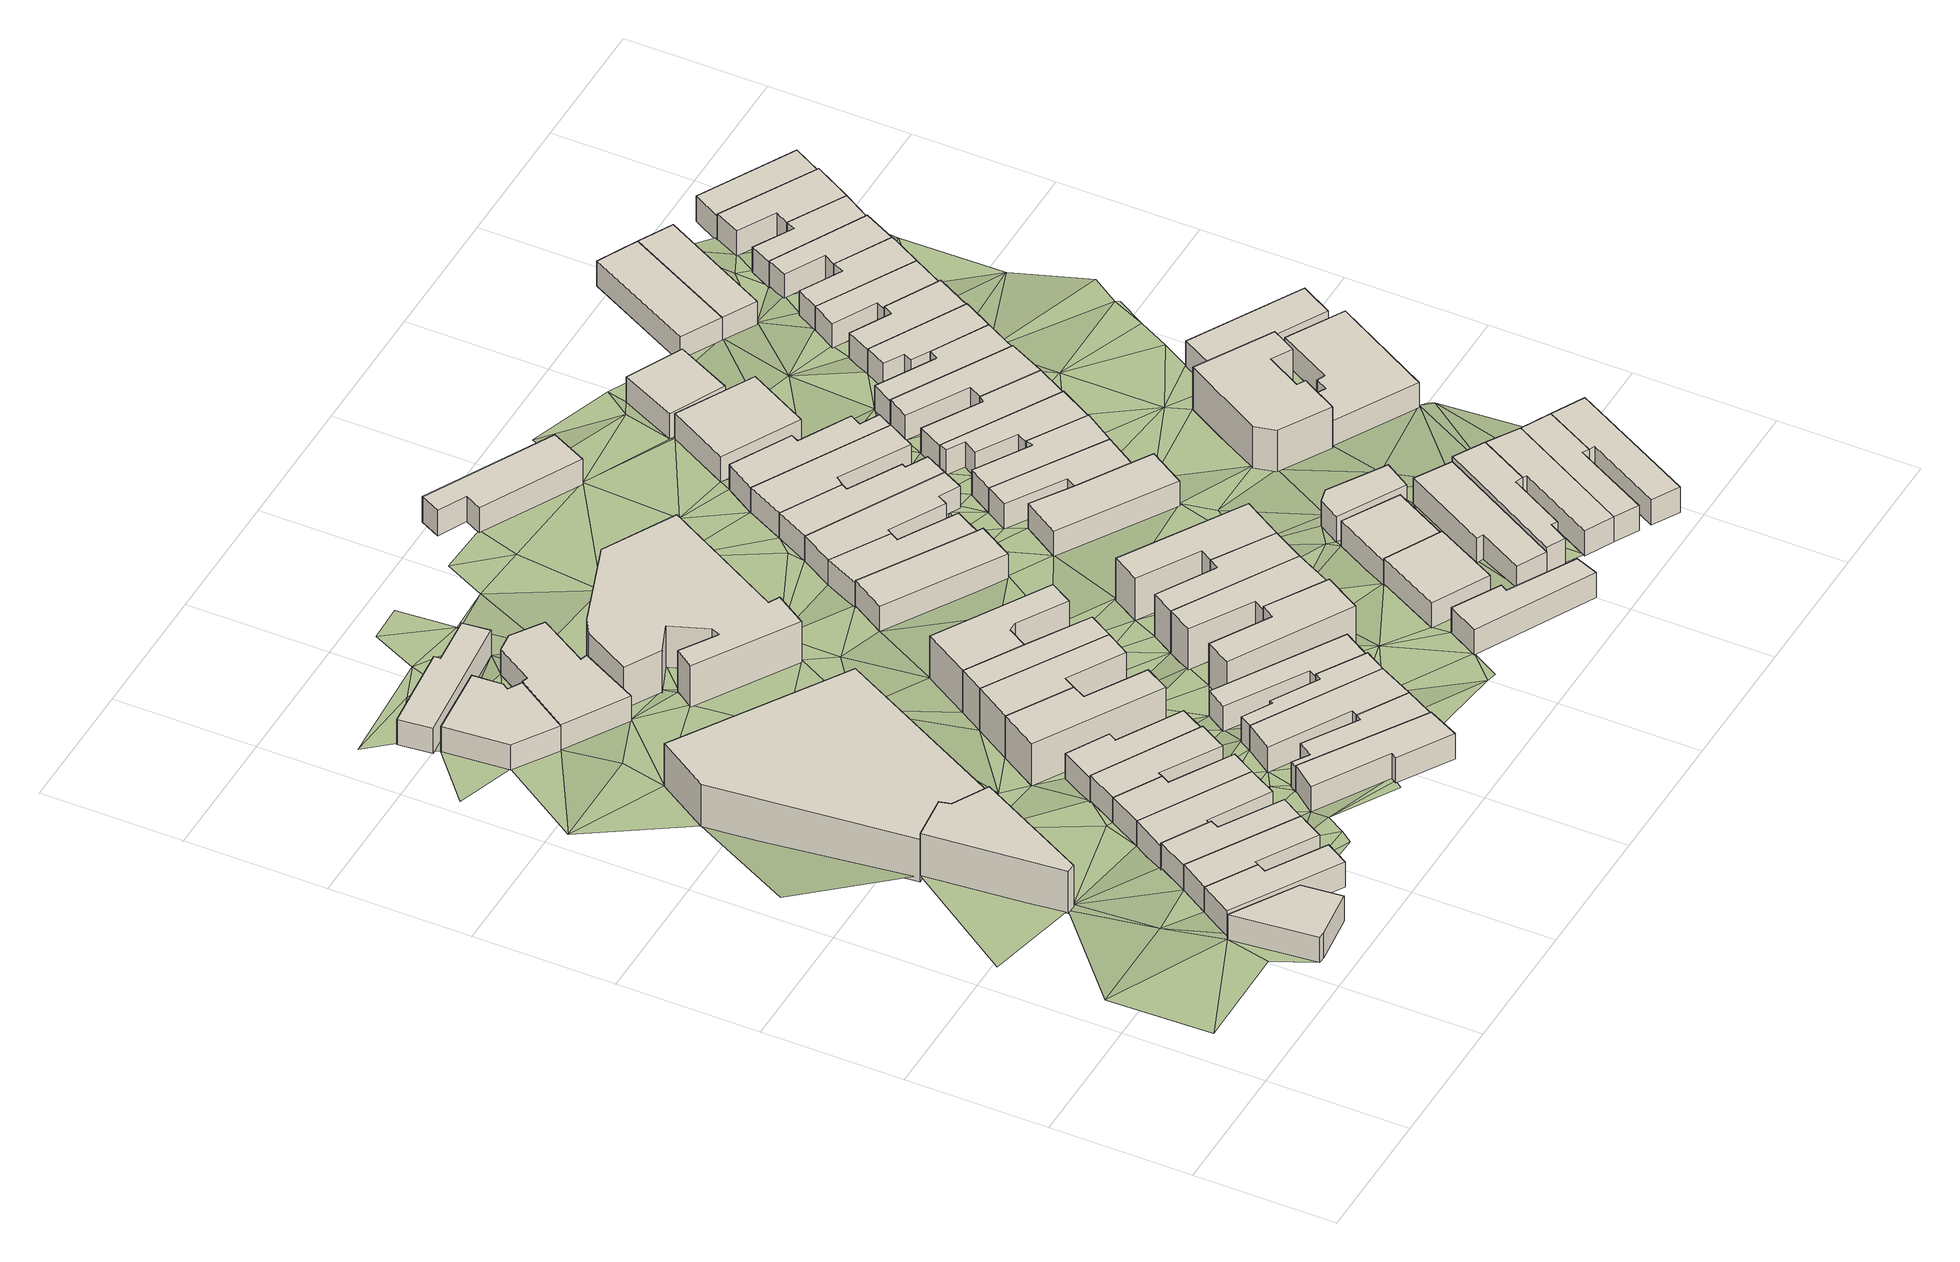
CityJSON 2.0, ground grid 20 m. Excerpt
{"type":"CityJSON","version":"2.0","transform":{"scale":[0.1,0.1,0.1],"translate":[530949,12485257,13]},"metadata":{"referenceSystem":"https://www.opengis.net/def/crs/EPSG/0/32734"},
"CityObjects":{
"building1":{"type":"Building","attributes":{"address":"55 Durham Avenue Salt River Cape Town","building":"house","building:levels":1,"building_height":4.1,"plus_code":"4FRW3F96+83W","ground_height":17.4,"roof_height":21.5},"geometry":[{"type":"Solid","lod":"1","boundaries":[[[[0,1,2,3]],[[1,4,5,2]],[[4,6,7,5]],[[6,8,9,7]],[[8,0,3,9]],[[3,2,5,7,9]],[[8,6,4,1,0]]]]}]},
"building2":{"type":"Building","attributes":{"address":"69 Addison Road Salt River Cape Town","building":"house","building:levels":1,"building_height":4.1,"plus_code":"4FRW3F96+939","ground_height":16.92,"roof_height":21.02},"geometry":[{"type":"Solid","lod":"1","boundaries":[[[[10,11,12,13]],[[11,14,15,12]],[[14,16,17,15]],[[16,18,19,17]],[[18,20,21,19]],[[20,10,13,21]],[[13,12,15,17,19,21]],[[20,18,16,14,11,10]]]]}]},
"building3":{"type":"Building","attributes":{"address":"37 Durham Avenue Salt River 7925 Cape Town","building":"retail","building:levels":2,"building_height":6.9,"plus_code":"4FRW3F96+F3C","ground_height":15.75,"roof_height":22.65},"geometry":[{"type":"Solid","lod":"1","boundaries":[[[[22,23,24,25]],[[23,26,27,24]],[[26,28,29,27]],[[28,30,31,29]],[[30,32,33,31]],[[32,22,25,33]],[[25,24,27,29,31,33]],[[32,30,28,26,23,22]]]]}]},
"building4":{"type":"Building","attributes":{"address":"67 Addison Road Salt River Cape Town","building":"house","building:levels":1,"building_height":4.1,"plus_code":"4FRW3F96+94J","ground_height":16.92,"roof_height":21.02},"geometry":[{"type":"Solid","lod":"1","boundaries":[[[[11,10,13,12]],[[10,34,35,13]],[[34,36,37,35]],[[36,38,39,37]],[[38,40,41,39]],[[40,11,12,41]],[[12,13,35,37,39,41]],[[40,38,36,34,10,11]]]]}]},
"building5":{"type":"Building","attributes":{"address":"65 Addison Road Salt River Cape Town","building":"house","building:levels":1,"building_height":4.1,"plus_code":"4FRW3F96+94V","ground_height":16.92,"roof_height":21.02},"geometry":[{"type":"Solid","lod":"1","boundaries":[[[[40,38,42,43]],[[38,44,45,42]],[[44,46,47,45]],[[46,48,49,47]],[[48,50,51,49]],[[50,40,43,51]],[[43,42,45,47,49,51]],[[50,48,46,44,38,40]]]]}]},
"building6":{"type":"Building","attributes":{"address":"63 Addison Road Salt River Cape Town","building":"house","building:levels":1,"building_height":4.1,"plus_code":"4FRW3F96+C48","ground_height":16.28,"roof_height":20.38},"geometry":[{"type":"Solid","lod":"1","boundaries":[[[[52,53,54,55]],[[53,56,57,54]],[[56,58,59,57]],[[58,60,61,59]],[[60,62,63,61]],[[62,52,55,63]],[[55,54,57,59,61,63]],[[62,60,58,56,53,52]]]]}]},
"building7":{"type":"Building","attributes":{"address":"Salt River Cape Town","building":"retail","building:levels":2,"building_height":6.9,"plus_code":"4FRW3F96+H34","ground_height":14.82,"roof_height":21.72},"geometry":[{"type":"Solid","lod":"1","boundaries":[[[[64,65,66,67]],[[65,68,69,66]],[[68,70,71,69]],[[70,72,73,71]],[[72,74,75,73]],[[74,76,77,75]],[[76,64,67,77]],[[67,66,69,71,73,75,77]],[[76,74,72,70,68,65,64]]]]}]},
"building8":{"type":"Building","attributes":{"address":"61 Addison Road Salt River Cape Town","building":"house","building:levels":1,"building_height":4.1,"plus_code":"4FRW3F96+C4Q","ground_height":16.28,"roof_height":20.38},"geometry":[{"type":"Solid","lod":"1","boundaries":[[[[62,60,61,63]],[[60,78,79,61]],[[78,80,81,79]],[[80,82,83,81]],[[82,84,85,83]],[[84,62,63,85]],[[63,61,79,81,83,85]],[[84,82,80,78,60,62]]]]}]},
"building9":{"type":"Building","attributes":{"address":"33 Durham Avenue Salt River Cape Town","building":"house","building:levels":1,"building_height":4.1,"plus_code":"4FRW3F96+P3C","ground_height":14.32,"roof_height":18.42},"geometry":[{"type":"Solid","lod":"1","boundaries":[[[[86,87,88,89]],[[87,90,91,88]],[[90,92,93,91]],[[92,94,95,93]],[[94,96,97,95]],[[96,98,99,97]],[[98,86,89,99]],[[89,88,91,93,95,97,99]],[[98,96,94,92,90,87,86]]]]}]},
"building10":{"type":"Building","attributes":{"address":"59 Addison Road Salt River Cape Town","building":"house","building:levels":1,"building_height":4.1,"plus_code":"4FRW3F96+F52","ground_height":16.28,"roof_height":20.38},"geometry":[{"type":"Solid","lod":"1","boundaries":[[[[84,82,83,85]],[[82,100,101,83]],[[100,102,103,101]],[[102,104,105,103]],[[104,106,107,105]],[[106,84,85,107]],[[85,83,101,103,105,107]],[[106,104,102,100,82,84]]]]}]},
"building11":{"type":"Building","attributes":{"address":"31 Durham Avenue Salt River Cape Town","building":"house","building:levels":1,"building_height":4.1,"plus_code":"4FRW3F96+Q37","ground_height":13.89,"roof_height":17.99},"geometry":[{"type":"Solid","lod":"1","boundaries":[[[[108,109,110,111]],[[109,112,113,110]],[[112,114,115,113]],[[114,116,117,115]],[[116,118,119,117]],[[118,108,111,119]],[[111,110,113,115,117,119]],[[118,116,114,112,109,108]]]]}]},
"building12":{"type":"Building","attributes":{"address":"57 Addison Road Salt River Cape Town","building":"house","building:levels":1,"building_height":4.1,"plus_code":"4FRW3F96+F57","ground_height":15.75,"roof_height":19.85},"geometry":[{"type":"Solid","lod":"1","boundaries":[[[[120,121,122,123]],[[121,124,125,122]],[[124,126,127,125]],[[126,128,129,127]],[[128,130,131,129]],[[130,120,123,131]],[[123,122,125,127,129,131]],[[130,128,126,124,121,120]]]]}]},
"building13":{"type":"Building","attributes":{"address":"5 Dryden Street Salt River Cape Town","building":"house","building:levels":1,"building_height":4.1,"plus_code":"4FRW3F96+P3H","ground_height":14.46,"roof_height":18.56},"geometry":[{"type":"Solid","lod":"1","boundaries":[[[[132,133,134,135]],[[133,136,137,134]],[[136,138,139,137]],[[138,140,141,139]],[[140,142,143,141]],[[142,144,145,143]],[[144,146,147,145]],[[146,148,149,147]],[[148,132,135,149]],[[135,134,137,139,141,143,145,147,149]],[[148,146,144,142,140,138,136,133,132]]]]}]},
"building14":{"type":"Building","attributes":{"address":"72 Burns Road Salt River Cape Town","building":"house","building:levels":1,"building_height":4.1,"plus_code":"4FRW3F96+966","ground_height":16.95,"roof_height":21.05},"geometry":[{"type":"Solid","lod":"1","boundaries":[[[[150,151,152,153]],[[151,154,155,152]],[[154,156,157,155]],[[156,158,159,157]],[[158,160,161,159]],[[160,150,153,161]],[[153,152,155,157,159,161]],[[160,158,156,154,151,150]]]]}]},
"building15":{"type":"Building","attributes":{"address":"Salt River Cape Town","building":"terraced","building:levels":2,"building:units":"2","building_height":6.9,"plus_code":"4FRW3F96+F5P","ground_height":15.71,"roof_height":22.61},"geometry":[{"type":"Solid","lod":"1","boundaries":[[[[162,163,164,165]],[[163,166,167,164]],[[166,168,169,167]],[[168,170,171,169]],[[170,172,173,171]],[[172,162,165,173]],[[165,164,167,169,171,173]],[[172,170,168,166,163,162]]]]}]},
"building16":{"type":"Building","attributes":{"address":"70 Burns Road Salt River Cape Town","building":"house","building:levels":1,"building_height":4.1,"plus_code":"4FRW3F96+96G","ground_height":16.76,"roof_height":20.86},"geometry":[{"type":"Solid","lod":"1","boundaries":[[[[174,175,176,177]],[[175,178,179,176]],[[178,180,181,179]],[[180,182,183,181]],[[182,184,185,183]],[[184,186,187,185]],[[186,188,189,187]],[[188,174,177,189]],[[177,176,179,181,183,185,187,189]],[[188,186,184,182,180,178,175,174]]]]}]},
"building17":{"type":"Building","attributes":{"address":"Salt River Cape Town","building":"terraced","building:levels":2,"building:units":"2","building_height":6.9,"plus_code":"4FRW3F96+G58","ground_height":15.64,"roof_height":22.54},"geometry":[{"type":"Solid","lod":"1","boundaries":[[[[163,162,165,164]],[[162,190,191,165]],[[190,192,193,191]],[[192,194,195,193]],[[194,196,197,195]],[[196,163,164,197]],[[164,165,191,193,195,197]],[[196,194,192,190,162,163]]]]}]},
"building18":{"type":"Building","attributes":{"address":"68 Burns Road Salt River Cape Town","building":"house","building:levels":1,"building_height":4.1,"plus_code":"4FRW3F96+96W","ground_height":16.76,"roof_height":20.86},"geometry":[{"type":"Solid","lod":"1","boundaries":[[[[175,198,199,176]],[[198,200,201,199]],[[200,202,203,201]],[[202,204,205,203]],[[204,178,179,205]],[[178,175,176,179]],[[176,199,201,203,205,179]],[[178,204,202,200,198,175]]]]}]},
"building19":{"type":"Building","attributes":{"address":"Salt River Cape Town","building":"terraced","building:levels":2,"building:units":"2","building_height":6.9,"plus_code":"4FRW3F96+G6C","ground_height":15.64,"roof_height":22.54},"geometry":[{"type":"Solid","lod":"1","boundaries":[[[[194,206,207,195]],[[206,208,209,207]],[[208,210,211,209]],[[210,196,197,211]],[[196,194,195,197]],[[195,207,209,211,197]],[[196,210,208,206,194]]]]}]},
"building20":{"type":"Building","attributes":{"address":"66 Burns Road Salt River Cape Town","building":"house","building:levels":1,"building_height":4.1,"plus_code":"4FRW3F96+C72","ground_height":16.74,"roof_height":20.84},"geometry":[{"type":"Solid","lod":"1","boundaries":[[[[212,213,214,215]],[[213,216,217,214]],[[216,218,219,217]],[[218,220,221,219]],[[220,222,223,221]],[[222,200,201,223]],[[200,198,199,201]],[[198,212,215,199]],[[215,214,217,219,221,223,201,199]],[[198,200,222,220,218,216,213,212]]]]}]},
"building21":{"type":"Building","attributes":{"address":"Nurul Islam Mosque 54 Addison Road Salt River Cape Town","building":"mosque","building:levels":2,"amenity":"place_of_worship","building_height":6.9,"plus_code":"4FRW3F96+M5M","ground_height":14.27,"roof_height":21.17},"geometry":[{"type":"Solid","lod":"1","boundaries":[[[[224,225,226,227]],[[225,228,229,226]],[[228,230,231,229]],[[230,232,233,231]],[[232,234,235,233]],[[234,236,237,235]],[[236,238,239,237]],[[238,240,241,239]],[[240,242,243,241]],[[242,244,245,243]],[[244,246,247,245]],[[246,248,249,247]],[[248,250,251,249]],[[250,224,227,251]],[[227,226,229,231,233,235,237,239,241,243,245,247,249,251]],[[250,248,246,244,242,240,238,236,234,232,230,228,225,224]]]]}]},
"building22":{"type":"Building","attributes":{"address":"64 Burns Road Salt River Cape Town","building":"house","building:levels":1,"building_height":4.1,"plus_code":"4FRW3F96+C7C","ground_height":16.26,"roof_height":20.36},"geometry":[{"type":"Solid","lod":"1","boundaries":[[[[252,253,254,255]],[[253,256,257,254]],[[256,258,259,257]],[[258,260,261,259]],[[260,262,263,261]],[[262,252,255,263]],[[255,254,257,259,261,263]],[[262,260,258,256,253,252]]]]}]},
"building23":{"type":"Building","attributes":{"address":"Salt River Cape Town","building":"terraced","building:levels":2,"building:units":"2","building_height":6.9,"plus_code":"4FRW3F96+H59","ground_height":15.64,"roof_height":22.54},"geometry":[{"type":"Solid","lod":"1","boundaries":[[[[210,208,209,211]],[[208,264,265,209]],[[264,266,267,265]],[[266,268,269,267]],[[268,270,271,269]],[[270,272,273,271]],[[272,210,211,273]],[[211,209,265,267,269,271,273]],[[272,270,268,266,264,208,210]]]]}]},
"building24":{"type":"Building","attributes":{"address":"Salt River Cape Town","building":"house","building:levels":2,"building_height":6.9,"plus_code":"4FRW3F96+C7P","ground_height":16.26,"roof_height":23.16},"geometry":[{"type":"Solid","lod":"1","boundaries":[[[[274,275,276,277]],[[275,278,279,276]],[[278,280,281,279]],[[280,282,283,281]],[[282,284,285,283]],[[284,274,277,285]],[[277,276,279,281,283,285]],[[284,282,280,278,275,274]]]]}]},
"building25":{"type":"Building","attributes":{"address":"Salt River Cape Town","building":"house","building:levels":2,"building_height":6.9,"plus_code":"4FRW3F96+F79","ground_height":15.64,"roof_height":22.54},"geometry":[{"type":"Solid","lod":"1","boundaries":[[[[286,287,288,289]],[[287,290,291,288]],[[290,292,293,291]],[[292,294,295,293]],[[294,296,297,295]],[[296,286,289,297]],[[289,288,291,293,295,297]],[[296,294,292,290,287,286]]]]}]},
"building26":{"type":"Building","attributes":{"address":"7 Dryden Street Salt River Cape Town","building":"house","building:levels":1,"building_height":4.1,"plus_code":"4FRW3F96+J72","ground_height":14.89,"roof_height":18.99},"geometry":[{"type":"Solid","lod":"1","boundaries":[[[[298,299,300,301]],[[299,302,303,300]],[[302,304,305,303]],[[304,306,307,305]],[[306,298,301,307]],[[301,300,303,305,307]],[[306,304,302,299,298]]]]}]},
"building27":{"type":"Building","attributes":{"address":"Salt River Cape Town","building":"house","building:levels":2,"building_height":6.9,"plus_code":"4FRW3F96+F8C","ground_height":15.64,"roof_height":22.54},"geometry":[{"type":"Solid","lod":"1","boundaries":[[[[287,308,309,288]],[[308,310,311,309]],[[310,312,313,311]],[[312,314,315,313]],[[314,290,291,315]],[[290,287,288,291]],[[288,309,311,313,315,291]],[[290,314,312,310,308,287]]]]}]},
"building28":{"type":"Building","attributes":{"address":"41 Addison Road Salt River Cape Town","building":"house","building:levels":1,"building_height":4.1,"plus_code":"4FRW3F96+J77","ground_height":14.44,"roof_height":18.54},"geometry":[{"type":"Solid","lod":"1","boundaries":[[[[316,317,318,319]],[[317,320,321,318]],[[320,322,323,321]],[[322,324,325,323]],[[324,326,327,325]],[[326,316,319,327]],[[319,318,321,323,325,327]],[[326,324,322,320,317,316]]]]}]},
"building29":{"type":"Building","attributes":{"address":"65 Burns Road Salt River Cape Town","building":"house","building:levels":1,"building_height":4.1,"plus_code":"4FRW3F96+89V","ground_height":16.74,"roof_height":20.84},"geometry":[{"type":"Solid","lod":"1","boundaries":[[[[328,329,330,331]],[[329,332,333,330]],[[332,334,335,333]],[[334,336,337,335]],[[336,338,339,337]],[[338,328,331,339]],[[331,330,333,335,337,339]],[[338,336,334,332,329,328]]]]}]},
"building30":{"type":"Building","attributes":{"address":"Salt River Cape Town","building":"house","building:levels":2,"building_height":6.9,"plus_code":"4FRW3F96+F8V","ground_height":15.64,"roof_height":22.54},"geometry":[{"type":"Solid","lod":"1","boundaries":[[[[308,340,341,309]],[[340,342,343,341]],[[342,344,345,343]],[[344,346,347,345]],[[346,310,311,347]],[[310,308,309,311]],[[309,341,343,345,347,311]],[[310,346,344,342,340,308]]]]}]},
"building31":{"type":"Building","attributes":{"address":"63 Burns Road Salt River Cape Town","building":"house","building:levels":1,"building_height":4.1,"plus_code":"4FRW3F96+99V","ground_height":16.69,"roof_height":20.79},"geometry":[{"type":"Solid","lod":"1","boundaries":[[[[348,349,350,351]],[[349,352,353,350]],[[352,354,355,353]],[[354,348,351,355]],[[351,350,353,355]],[[354,352,349,348]]]]}]},
"building32":{"type":"Building","attributes":{"address":"Addison Road Salt River Cape Town","building":"house","building:levels":1,"building_height":4.1,"plus_code":"4FRW3F96+Q6W","ground_height":13.69,"roof_height":17.79},"geometry":[{"type":"Solid","lod":"1","boundaries":[[[[356,357,358,359]],[[357,360,361,358]],[[360,362,363,361]],[[362,364,365,363]],[[364,366,367,365]],[[366,356,359,367]],[[359,358,361,363,365,367]],[[366,364,362,360,357,356]]]]}]},
"building33":{"type":"Building","attributes":{"address":"39 Addison Road Salt River Cape Town","building":"house","building:levels":1,"building_height":4.1,"plus_code":"4FRW3F96+J7P","ground_height":14.44,"roof_height":18.54},"geometry":[{"type":"Solid","lod":"1","boundaries":[[[[368,316,319,369]],[[316,326,327,319]],[[326,370,371,327]],[[370,372,373,371]],[[372,374,375,373]],[[374,376,377,375]],[[376,378,379,377]],[[378,368,369,379]],[[369,319,327,371,373,375,377,379]],[[378,376,374,372,370,326,316,368]]]]}]},
"building34":{"type":"Building","attributes":{"address":"37 Addison Road Salt River Cape Town","building":"house","building:levels":1,"building_height":4.1,"plus_code":"4FRW3F96+M75","ground_height":14.44,"roof_height":18.54},"geometry":[{"type":"Solid","lod":"1","boundaries":[[[[380,368,369,381]],[[368,378,379,369]],[[378,382,383,379]],[[382,384,385,383]],[[384,386,387,385]],[[386,388,389,387]],[[388,390,391,389]],[[390,380,381,391]],[[381,369,379,383,385,387,389,391]],[[390,388,386,384,382,378,368,380]]]]}]},
"building35":{"type":"Building","attributes":{"address":"61 Burns Road Salt River Cape Town","building":"house","building:levels":1,"building_height":4.1,"plus_code":"4FRW3F96+C9G","ground_height":16.12,"roof_height":20.22},"geometry":[{"type":"Solid","lod":"1","boundaries":[[[[392,393,394,395]],[[393,396,397,394]],[[396,398,399,397]],[[398,392,395,399]],[[395,394,397,399]],[[398,396,393,392]]]]}]},
"building36":{"type":"Building","attributes":{"address":"35 Addison Road Salt River Cape Town","building":"house","building:levels":1,"building_height":4.1,"plus_code":"4FRW3F96+M8C","ground_height":14.44,"roof_height":18.54},"geometry":[{"type":"Solid","lod":"1","boundaries":[[[[400,380,381,401]],[[380,390,391,381]],[[390,402,403,391]],[[402,404,405,403]],[[404,406,407,405]],[[406,400,401,407]],[[401,381,391,403,405,407]],[[406,404,402,390,380,400]]]]}]},
"building37":{"type":"Building","attributes":{"address":"50 Burns Road Salt River Cape Town","building":"house","building:levels":1,"building_height":4.1,"plus_code":"4FRW3F96+H85","ground_height":15.31,"roof_height":19.41},"geometry":[{"type":"Solid","lod":"1","boundaries":[[[[408,409,410,411]],[[409,412,413,410]],[[412,414,415,413]],[[414,416,417,415]],[[416,418,419,417]],[[418,408,411,419]],[[411,410,413,415,417,419]],[[418,416,414,412,409,408]]]]}]},
"building38":{"type":"Building","attributes":{"address":"48 Burns Road Salt River Cape Town","building":"house","building:levels":1,"building_height":4.1,"plus_code":"4FRW3F96+H8H","ground_height":15.31,"roof_height":19.41},"geometry":[{"type":"Solid","lod":"1","boundaries":[[[[408,420,421,411]],[[420,422,423,421]],[[422,424,425,423]],[[424,426,427,425]],[[426,409,410,427]],[[409,408,411,410]],[[411,421,423,425,427,410]],[[409,426,424,422,420,408]]]]}]},
"building39":{"type":"Building","attributes":{"address":"33 Addison Road Salt River Cape Town","building":"house","building:levels":1,"building_height":4.1,"plus_code":"4FRW3F96+M8M","ground_height":14.42,"roof_height":18.52},"geometry":[{"type":"Solid","lod":"1","boundaries":[[[[428,429,430,431]],[[429,432,433,430]],[[432,434,435,433]],[[434,436,437,435]],[[436,438,439,437]],[[438,440,441,439]],[[440,442,443,441]],[[442,428,431,443]],[[431,430,433,435,437,439,441,443]],[[442,440,438,436,434,432,429,428]]]]}]},
"building40":{"type":"Building","attributes":{"address":"2 Dryden Street Salt River Cape Town","building":"house","building:levels":1,"building_height":4.1,"plus_code":"4FRW3F96+CC3","ground_height":16.21,"roof_height":20.31},"geometry":[{"type":"Solid","lod":"1","boundaries":[[[[444,445,446,447]],[[445,448,449,446]],[[448,450,451,449]],[[450,452,453,451]],[[452,454,455,453]],[[454,444,447,455]],[[447,446,449,451,453,455]],[[454,452,450,448,445,444]]]]}]},
"building41":{"type":"Building","attributes":{"address":"59 Burns Road Salt River Cape Town","building":"house","building:levels":1,"building_height":4.1,"plus_code":"4FRW3F96+CCR","ground_height":16.12,"roof_height":20.22},"geometry":[{"type":"Solid","lod":"1","boundaries":[[[[456,457,458,459]],[[457,460,461,458]],[[460,462,463,461]],[[462,464,465,463]],[[464,456,459,465]],[[459,458,461,463,465]],[[464,462,460,457,456]]]]}]},
"building42":{"type":"Building","attributes":{"address":"46 Burns Road Salt River Cape Town","building":"house","building:levels":1,"building_height":4.1,"plus_code":"4FRW3F96+H9M","ground_height":15.31,"roof_height":19.41},"geometry":[{"type":"Solid","lod":"1","boundaries":[[[[420,466,467,421]],[[466,468,469,467]],[[468,470,471,469]],[[470,472,473,471]],[[472,422,423,473]],[[422,420,421,423]],[[421,467,469,471,473,423]],[[422,472,470,468,466,420]]]]}]},
"building43":{"type":"Building","attributes":{"address":"4 Dryden Street Salt River Cape Town","building":"house","building:levels":1,"building_height":4.1,"plus_code":"4FRW3F96+9CF","ground_height":17,"roof_height":21.1},"geometry":[{"type":"Solid","lod":"1","boundaries":[[[[474,475,476,477]],[[475,478,479,476]],[[478,480,481,479]],[[480,482,483,481]],[[482,484,485,483]],[[484,486,487,485]],[[486,488,489,487]],[[488,474,477,489]],[[477,476,479,481,483,485,487,489]],[[488,486,484,482,480,478,475,474]]]]}]},
"building44":{"type":"Building","attributes":{"address":"31 Addison Road Salt River Cape Town","building":"house","building:levels":1,"building_height":4.1,"plus_code":"4FRW3F96+P8G","ground_height":14.42,"roof_height":18.52},"geometry":[{"type":"Solid","lod":"1","boundaries":[[[[490,491,492,493]],[[491,494,495,492]],[[494,496,497,495]],[[496,490,493,497]],[[493,492,495,497]],[[496,494,491,490]]]]}]},
"building45":{"type":"Building","attributes":{"address":"6 Dryden Street Salt River Cape Town","building":"house","building:levels":1,"building_height":4.1,"plus_code":"4FRW3F96+9C9","ground_height":16.92,"roof_height":21.02},"geometry":[{"type":"Solid","lod":"1","boundaries":[[[[488,486,487,489]],[[486,498,499,487]],[[498,500,501,499]],[[500,502,503,501]],[[502,504,505,503]],[[504,488,489,505]],[[489,487,499,501,503,505]],[[504,502,500,498,486,488]]]]}]},
"building46":{"type":"Building","attributes":{"address":"44 Burns Road Salt River Cape Town","building":"house","building:levels":1,"building_height":4.1,"plus_code":"4FRW3F96+J94","ground_height":15.06,"roof_height":19.16},"geometry":[{"type":"Solid","lod":"1","boundaries":[[[[506,507,508,509]],[[507,510,511,508]],[[510,512,513,511]],[[512,514,515,513]],[[514,516,517,515]],[[516,518,519,517]],[[518,520,521,519]],[[520,506,509,521]],[[509,508,511,513,515,517,519,521]],[[520,518,516,514,512,510,507,506]]]]}]},
"building47":{"type":"Building","attributes":{"address":"29 Addison Road Salt River Cape Town","building":"house","building:levels":1,"building_height":4.1,"plus_code":"4FRW3F96+Q85","ground_height":13.82,"roof_height":17.92},"geometry":[{"type":"Solid","lod":"1","boundaries":[[[[522,523,524,525]],[[523,526,527,524]],[[526,528,529,527]],[[528,522,525,529]],[[525,524,527,529]],[[528,526,523,522]]]]}]},
"building48":{"type":"Building","attributes":{"address":"42 Burns Road Salt River Cape Town","building":"house","building:levels":1,"building_height":4.1,"plus_code":"4FRW3F96+J9H","ground_height":14.88,"roof_height":18.98},"geometry":[{"type":"Solid","lod":"1","boundaries":[[[[530,531,532,533]],[[531,534,535,532]],[[534,536,537,535]],[[536,538,539,537]],[[538,540,541,539]],[[540,530,533,541]],[[533,532,535,537,539,541]],[[540,538,536,534,531,530]]]]}]},
"building49":{"type":"Building","attributes":{"address":"8 Dryden Street Salt River Cape Town","building":"house","building:levels":1,"building_height":4.1,"plus_code":"4FRW3F96+9F2","ground_height":16.92,"roof_height":21.02},"geometry":[{"type":"Solid","lod":"1","boundaries":[[[[504,502,503,505]],[[502,542,543,503]],[[542,544,545,543]],[[544,546,547,545]],[[546,548,549,547]],[[548,504,505,549]],[[505,503,543,545,547,549]],[[548,546,544,542,502,504]]]]}]},
"building50":{"type":"Building","attributes":{"address":"10 Dryden Street Salt River Cape Town","building":"house","building:levels":1,"building_height":4.1,"plus_code":"4FRW3F96+8FW","ground_height":16.92,"roof_height":21.02},"geometry":[{"type":"Solid","lod":"1","boundaries":[[[[548,546,547,549]],[[546,550,551,547]],[[550,552,553,551]],[[552,554,555,553]],[[554,556,557,555]],[[556,548,549,557]],[[549,547,551,553,555,557]],[[556,554,552,550,546,548]]]]}]},
"building51":{"type":"Building","attributes":{"address":"40 Burns Road Salt River Cape Town","building":"house","building:levels":1,"building_height":4.1,"plus_code":"4FRW3F96+J9X","ground_height":14.88,"roof_height":18.98},"geometry":[{"type":"Solid","lod":"1","boundaries":[[[[531,558,559,532]],[[558,560,561,559]],[[560,562,563,561]],[[562,564,565,563]],[[564,534,535,565]],[[534,531,532,535]],[[532,559,561,563,565,535]],[[534,564,562,560,558,531]]]]}]},
"building52":{"type":"Building","attributes":{"address":"38 Burns Road Salt River Cape Town","building":"house","building:levels":1,"building_height":4.1,"plus_code":"4FRW3F96+MC3","ground_height":14.61,"roof_height":18.71},"geometry":[{"type":"Solid","lod":"1","boundaries":[[[[566,567,568,569]],[[567,570,571,568]],[[570,572,573,571]],[[572,574,575,573]],[[574,576,577,575]],[[576,566,569,577]],[[569,568,571,573,575,577]],[[576,574,572,570,567,566]]]]}]},
"building53":{"type":"Building","attributes":{"address":"53 Burns Road Salt River Cape Town","building":"house","building:levels":2,"building_height":6.9,"plus_code":"4FRW3F96+GF6","ground_height":15.06,"roof_height":21.96},"geometry":[{"type":"Solid","lod":"1","boundaries":[[[[578,579,580,581]],[[579,582,583,580]],[[582,584,585,583]],[[584,586,587,585]],[[586,588,589,587]],[[588,590,591,589]],[[590,592,593,591]],[[592,594,595,593]],[[594,596,597,595]],[[596,578,581,597]],[[581,580,583,585,587,589,591,593,595,597]],[[596,594,592,590,588,586,584,582,579,578]]]]}]},
"building54":{"type":"Building","attributes":{"address":"36 Burns Road Salt River Cape Town","building":"house","building:levels":1,"building_height":4.1,"plus_code":"4FRW3F96+MC8","ground_height":14.61,"roof_height":18.71},"geometry":[{"type":"Solid","lod":"1","boundaries":[[[[567,598,599,568]],[[598,600,601,599]],[[600,602,603,601]],[[602,604,605,603]],[[604,606,607,605]],[[606,570,571,607]],[[570,567,568,571]],[[568,599,601,603,605,607,571]],[[570,606,604,602,600,598,567]]]]}]},
"building55":{"type":"Building","attributes":{"address":"Burns Road Salt River Cape Town","building":"house","building:levels":1,"building_height":4.1,"plus_code":"4FRW3F96+FFQ","ground_height":15.52,"roof_height":19.62},"geometry":[{"type":"Solid","lod":"1","boundaries":[[[[608,609,610,611]],[[609,612,613,610]],[[612,614,615,613]],[[614,616,617,615]],[[616,618,619,617]],[[618,620,621,619]],[[620,622,623,621]],[[622,608,611,623]],[[611,610,613,615,617,619,621,623]],[[622,620,618,616,614,612,609,608]]]]}]},
"building56":{"type":"Building","attributes":{"address":"34 Burns Road Salt River Cape Town","building":"house","building:levels":1,"building_height":4.1,"plus_code":"4FRW3F96+MCQ","ground_height":14.33,"roof_height":18.43},"geometry":[{"type":"Solid","lod":"1","boundaries":[[[[624,625,626,627]],[[625,628,629,626]],[[628,630,631,629]],[[630,632,633,631]],[[632,634,635,633]],[[634,624,627,635]],[[627,626,629,631,633,635]],[[634,632,630,628,625,624]]]]}]},
"building57":{"type":"Building","attributes":{"address":"6 Pope Street Salt River Cape Town","building":"house","building:levels":1,"building_height":4.1,"plus_code":"4FRW3F96+QCR","ground_height":13.07,"roof_height":17.17},"geometry":[{"type":"Solid","lod":"1","boundaries":[[[[636,637,638,639]],[[637,640,641,638]],[[640,642,643,641]],[[642,636,639,643]],[[639,638,641,643]],[[642,640,637,636]]]]}]},
"building58":{"type":"Building","attributes":{"address":"32 Burns Road Salt River Cape Town","building":"house","building:levels":1,"building_height":4.1,"plus_code":"4FRW3F96+PC5","ground_height":13.84,"roof_height":17.94},"geometry":[{"type":"Solid","lod":"1","boundaries":[[[[644,645,646,647]],[[645,648,649,646]],[[648,650,651,649]],[[650,652,653,651]],[[652,654,655,653]],[[654,644,647,655]],[[647,646,649,651,653,655]],[[654,652,650,648,645,644]]]]}]},
"building59":{"type":"Building","attributes":{"address":"51 Burns Road Salt River Cape Town","building":"house","building:levels":1,"building_height":4.1,"plus_code":"4FRW3F96+GGJ","ground_height":15.06,"roof_height":19.16},"geometry":[{"type":"Solid","lod":"1","boundaries":[[[[656,657,658,659]],[[657,660,661,658]],[[660,662,663,661]],[[662,656,659,663]],[[659,658,661,663]],[[662,660,657,656]]]]}]},
"building60":{"type":"Building","attributes":{"address":"8 Pope Street Salt River Cape Town","building":"house","building:levels":1,"building_height":4.1,"plus_code":"4FRW3F96+QCP","ground_height":13.07,"roof_height":17.17},"geometry":[{"type":"Solid","lod":"1","boundaries":[[[[640,664,665,641]],[[664,666,667,665]],[[666,642,643,667]],[[642,640,641,643]],[[641,665,667,643]],[[642,666,664,640]]]]}]},
"building61":{"type":"Building","attributes":{"address":"30 Burns Road Salt River Cape Town","building":"house","building:levels":1,"building_height":4.1,"plus_code":"4FRW3F96+PF6","ground_height":13.84,"roof_height":17.94},"geometry":[{"type":"Solid","lod":"1","boundaries":[[[[645,668,669,646]],[[668,670,671,669]],[[670,672,673,671]],[[672,674,675,673]],[[674,648,649,675]],[[648,645,646,649]],[[646,669,671,673,675,649]],[[648,674,672,670,668,645]]]]}]},
"building62":{"type":"Building","attributes":{"address":"Burns Road Salt River Cape Town","building":"house","building:levels":1,"building_height":4.1,"plus_code":"4FRW3F96+PFP","ground_height":13.72,"roof_height":17.82},"geometry":[{"type":"Solid","lod":"1","boundaries":[[[[676,677,678,679]],[[677,680,681,678]],[[680,682,683,681]],[[682,684,685,683]],[[684,686,687,685]],[[686,676,679,687]],[[679,678,681,683,685,687]],[[686,684,682,680,677,676]]]]}]},
"building63":{"type":"Building","attributes":{"address":"Burns Road Salt River Cape Town","building":"house","building:levels":1,"building_height":4.1,"plus_code":"4FRW3F96+QF4","ground_height":13.48,"roof_height":17.58},"geometry":[{"type":"Solid","lod":"1","boundaries":[[[[688,689,690,691]],[[689,692,693,690]],[[692,694,695,693]],[[694,696,697,695]],[[696,698,699,697]],[[698,688,691,699]],[[691,690,693,695,697,699]],[[698,696,694,692,689,688]]]]}]},
"building64":{"type":"Building","attributes":{"address":"Burns Road Salt River Cape Town","building":"house","building:levels":1,"building_height":4.1,"plus_code":"4FRW3F96+QFH","ground_height":13.48,"roof_height":17.58},"geometry":[{"type":"Solid","lod":"1","boundaries":[[[[689,700,701,690]],[[700,702,703,701]],[[702,704,705,703]],[[704,706,707,705]],[[706,692,693,707]],[[692,689,690,693]],[[690,701,703,705,707,693]],[[692,706,704,702,700,689]]]]}]},
"building65":{"type":"Building","attributes":{"address":"22 Burns Road Salt River Cape Town","building":"house","building:levels":1,"building_height":4.1,"plus_code":"4FRW3F96+QGJ","ground_height":13.07,"roof_height":17.17},"geometry":[{"type":"Solid","lod":"1","boundaries":[[[[708,709,710,711]],[[709,712,713,710]],[[712,714,715,713]],[[714,708,711,715]],[[711,710,713,715]],[[714,712,709,708]]]]}]},
"terrain1":{"type":"TINRelief","geometry":[{"type":"CompositeSurface","lod":"1","boundaries":[[[716,717,6]],[[717,718,6]],[[719,716,6]],[[720,716,719]],[[718,8,6]],[[720,22,721]],[[722,719,6]],[[719,722,11]],[[4,722,6]],[[720,719,723]],[[719,40,723]],[[11,40,719]],[[724,22,725]],[[4,726,722]],[[40,50,723]],[[50,62,723]],[[10,727,728]],[[729,34,10]],[[725,74,730]],[[731,723,62]],[[723,731,28]],[[10,728,729]],[[730,74,732]],[[730,133,733]],[[734,733,96]],[[728,735,729]],[[133,730,732]],[[731,62,84]],[[44,48,46]],[[736,737,729]],[[729,735,736]],[[48,738,739]],[[28,731,106]],[[731,84,106]],[[48,44,738]],[[28,740,741]],[[106,740,28]],[[737,736,742]],[[44,737,156]],[[737,742,156]],[[732,74,743]],[[744,745,746]],[[96,747,748]],[[156,738,44]],[[133,732,743]],[[740,106,130]],[[28,741,749]],[[738,156,154]],[[750,741,740]],[[80,751,82]],[[752,738,753]],[[82,751,754]],[[753,738,154]],[[156,742,755]],[[74,756,743]],[[74,757,756]],[[740,130,758]],[[116,745,744]],[[751,80,759]],[[745,760,746]],[[74,749,757]],[[154,761,753]],[[741,750,196]],[[742,762,763]],[[752,753,764]],[[132,765,766]],[[755,742,763]],[[764,759,752]],[[753,761,764]],[[747,109,748]],[[765,132,148]],[[767,768,761]],[[749,741,196]],[[761,768,764]],[[758,769,740]],[[747,765,146]],[[765,148,146]],[[751,759,770]],[[770,759,764]],[[771,743,772]],[[771,138,743]],[[773,743,756]],[[116,760,745]],[[758,774,769]],[[743,773,772]],[[751,775,776]],[[775,751,770]],[[768,204,764]],[[146,109,747]],[[756,777,773]],[[771,778,138]],[[769,774,779]],[[116,114,112]],[[749,196,210]],[[773,777,772]],[[757,780,756]],[[140,138,778]],[[116,112,760]],[[776,775,781]],[[779,776,781]],[[180,178,768]],[[757,749,780]],[[204,768,178]],[[162,172,782]],[[783,772,777]],[[778,784,140]],[[109,146,144]],[[218,781,775]],[[749,210,272]],[[775,220,218]],[[142,140,784]],[[256,769,779]],[[777,785,786]],[[256,779,781]],[[784,778,787]],[[777,786,783]],[[162,192,190]],[[109,144,142]],[[788,760,112]],[[789,760,788]],[[256,782,769]],[[784,787,142]],[[162,782,192]],[[112,109,790]],[[749,272,791]],[[790,109,142]],[[792,781,218]],[[780,749,791]],[[788,112,790]],[[280,782,256]],[[793,789,788]],[[218,216,213]],[[280,256,282]],[[218,213,792]],[[787,794,142]],[[795,192,782]],[[208,266,264]],[[790,142,796]],[[782,280,795]],[[780,791,797]],[[796,788,790]],[[798,799,800]],[[801,282,256]],[[272,299,791]],[[266,208,206]],[[194,192,290]],[[794,796,142]],[[198,800,799]],[[192,795,290]],[[194,802,206]],[[206,268,266]],[[797,791,298]],[[272,803,299]],[[290,802,194]],[[795,280,804]],[[298,791,299]],[[270,803,272]],[[268,206,802]],[[280,278,804]],[[282,801,805]],[[232,806,797]],[[807,212,198]],[[808,198,799]],[[802,290,314]],[[809,795,804]],[[802,344,268]],[[810,796,794]],[[807,801,212]],[[797,298,316]],[[808,807,198]],[[796,810,811]],[[314,344,802]],[[808,799,812]],[[268,813,270]],[[801,807,805]],[[316,368,797]],[[299,803,814]],[[344,813,268]],[[232,797,815]],[[270,814,803]],[[805,807,816]],[[815,797,368]],[[810,817,811]],[[344,314,818]],[[338,807,808]],[[314,819,818]],[[820,807,338]],[[232,821,794]],[[822,270,813]],[[818,823,344]],[[810,794,824]],[[814,270,822]],[[816,807,348]],[[820,348,807]],[[338,825,820]],[[815,380,232]],[[824,817,810]],[[368,380,815]],[[824,794,821]],[[816,348,826]],[[338,827,825]],[[400,232,380]],[[814,822,828]],[[821,232,400]],[[829,830,831]],[[832,827,833]],[[829,834,830]],[[825,827,832]],[[835,828,836]],[[831,836,829]],[[828,822,837]],[[832,833,838]],[[822,813,839]],[[348,398,826]],[[826,840,841]],[[836,828,842]],[[842,828,837]],[[821,400,440]],[[843,825,832]],[[813,340,839]],[[826,398,840]],[[844,829,836]],[[845,836,842]],[[846,832,838]],[[843,354,825]],[[821,440,490]],[[841,840,340]],[[847,829,844]],[[836,845,844]],[[848,843,832]],[[849,847,844]],[[850,846,838]],[[837,426,842]],[[851,852,853]],[[496,824,821]],[[844,845,849]],[[852,854,853]],[[496,821,490]],[[398,464,840]],[[845,855,849]],[[462,340,840]],[[837,856,426]],[[462,840,464]],[[857,849,855]],[[490,440,858]],[[850,859,860]],[[398,396,464]],[[460,340,462]],[[860,861,850]],[[839,340,862]],[[460,862,340]],[[863,854,852]],[[843,445,354]],[[852,864,865]],[[866,857,855]],[[867,824,868]],[[865,857,869]],[[522,824,496]],[[396,354,456]],[[869,857,866]],[[865,863,852]],[[396,456,464]],[[858,491,490]],[[855,470,866]],[[868,824,522]],[[865,869,870]],[[354,445,456]],[[498,860,859]],[[863,865,870]],[[868,871,867]],[[866,872,869]],[[858,873,491]],[[863,870,538]],[[874,839,862]],[[862,460,875]],[[866,470,468]],[[484,860,486]],[[873,876,491]],[[866,468,877]],[[486,860,498]],[[878,863,538]],[[418,420,408]],[[839,874,418]],[[445,457,456]],[[496,879,522]],[[878,538,562]],[[880,460,457]],[[875,874,862]],[[868,881,871]],[[876,882,883]],[[883,878,562]],[[875,460,880]],[[868,522,528]],[[474,457,445]],[[876,884,491]],[[560,883,562]],[[885,562,538]],[[496,886,879]],[[880,457,474]],[[884,876,883]],[[528,881,868]],[[538,887,885]],[[884,883,560]],[[888,889,890]],[[891,420,418]],[[889,892,893]],[[874,592,418]],[[562,885,894]],[[491,895,886]],[[608,875,880]],[[491,884,895]],[[896,881,528]],[[891,466,420]],[[897,879,886]],[[897,896,528]],[[880,474,898]],[[891,418,592]],[[507,466,891]],[[474,488,898]],[[899,900,884]],[[900,901,884]],[[608,880,898]],[[895,884,901]],[[884,902,899]],[[897,903,896]],[[904,897,886]],[[904,886,895]],[[488,504,905]],[[906,900,899]],[[907,504,548]],[[908,507,909]],[[891,909,507]],[[570,899,902]],[[901,910,895]],[[903,897,904]],[[622,620,911]],[[912,911,913]],[[488,905,898]],[[907,905,504]],[[891,592,657]],[[618,911,620]],[[914,895,910]],[[911,618,913]],[[908,909,915]],[[895,914,916]],[[895,917,904]],[[657,918,891]],[[919,913,618]],[[618,616,919]],[[920,657,592]],[[917,895,916]],[[567,915,909]],[[921,909,891]],[[905,922,898]],[[914,910,628]],[[891,918,921]],[[910,923,628]],[[919,616,614]],[[657,920,614]],[[628,924,914]],[[614,920,919]],[[916,925,917]],[[926,567,909]],[[909,921,927]],[[614,928,657]],[[917,925,929]],[[929,680,917]],[[909,927,926]],[[929,925,930]],[[680,931,917]],[[932,598,567]],[[925,933,930]],[[666,917,931]],[[930,934,929]],[[567,926,935]],[[932,936,598]],[[680,937,931]],[[938,926,927]],[[935,932,567]],[[931,937,939]],[[936,932,645]],[[939,666,931]],[[692,939,937]],[[937,940,692]],[[941,666,939]],[[645,942,668]],[[942,645,932]],[[939,692,706]],[[668,942,943]],[[942,944,943]]]}]}
},
"vertices":[
[196,19,52],[270,28,52],[270,28,93],[196,19,93],[264,86,52],[264,86,93],[173,141,52],[173,141,93],[186,19,52],[186,19,93],
[279,152,48],[211,192,48],[211,192,89],[279,152,89],[183,147,48],[183,147,89],[332,58,48],[332,58,89],[352,91,48],[352,91,89],[272,139,48],[272,139,89],
[126,543,36],[145,347,36],[145,347,105],[126,543,105],[158,346,36],[158,346,105],[244,507,36],[244,507,105],[194,534,36],[194,534,105],[190,550,36],[190,550,105],
[282,157,48],[282,157,89],[363,109,48],[363,109,89],[385,146,48],[385,146,89],[237,234,48],[237,234,89],
[385,146,88],[237,234,88],[405,179,48],[405,179,88],[321,229,48],[321,229,88],[327,241,48],[327,241,88],[262,278,48],[262,278,88],
[262,278,41],[327,241,41],[327,241,82],[262,278,82],[332,250,41],[332,250,82],[418,202,41],[418,202,82],[440,242,41],[440,242,82],[292,327,41],[292,327,82],
[126,543,26],[190,550,26],[190,550,95],[126,543,95],[194,534,26],[194,534,95],[244,507,26],[244,507,95],[379,761,26],[379,761,95],[145,908,26],[145,908,95],[97,832,26],[97,832,95],
[460,276,41],[460,276,82],[375,325,41],[375,325,82],[382,337,41],[382,337,82],[318,373,41],[318,373,82],
[151,1054,21],[203,1134,21],[203,1134,62],[151,1054,62],[184,1145,21],[184,1145,62],[190,1154,21],[190,1154,62],[187,1196,21],[187,1196,62],[83,1186,21],[83,1186,62],[91,1093,21],[91,1093,62],
[385,343,41],[385,343,82],[467,296,41],[467,296,82],[489,335,41],[489,335,82],[343,417,41],[343,417,82],
[80,1195,17],[278,1215,17],[278,1215,58],[80,1195,58],[274,1254,17],[274,1254,58],[203,1247,17],[203,1247,58],[202,1256,17],[202,1256,58],[75,1243,17],[75,1243,58],
[343,417,36],[489,335,36],[489,335,77],[343,417,77],[510,372,36],[510,372,77],[422,422,36],[422,422,77],[429,434,36],[429,434,77],[371,466,36],[371,466,77],
[203,1134,23],[151,1054,23],[151,1054,64],[203,1134,64],[239,1001,23],[239,1001,64],[283,1085,23],[283,1085,64],[273,1088,23],[273,1088,64],[316,1159,23],[316,1159,64],[273,1188,23],[273,1188,64],[245,1185,23],[245,1185,64],[211,1131,23],[211,1131,64],
[610,46,48],[633,91,48],[633,91,89],[610,46,89],[467,195,48],[467,195,89],[439,160,48],[439,160,89],[541,99,48],[541,99,89],[536,91,48],[536,91,89],
[460,499,35],[373,550,35],[373,550,104],[460,499,104],[341,497,35],[341,497,104],[511,397,35],[511,397,104],[531,432,35],[531,432,104],[450,480,35],[450,480,104],
[633,91,46],[656,133,46],[656,133,87],[633,91,87],[588,172,46],[588,172,87],[583,164,46],[583,164,87],[509,210,46],[509,210,87],[496,189,46],[496,189,87],[473,204,46],[473,204,87],[467,195,46],[467,195,87],
[470,516,35],[470,516,104],[548,471,35],[548,471,104],[569,505,35],[569,505,104],[405,602,35],[405,602,104],
[682,183,46],[682,183,87],[511,281,46],[511,281,87],[484,242,46],[484,242,87],[593,180,46],[593,180,87],
[589,539,35],[589,539,104],[504,590,35],[504,590,104],[426,636,35],[426,636,104],
[700,213,46],[635,252,46],[635,252,87],[700,213,87],[629,243,46],[629,243,87],[564,280,46],[564,280,87],[562,275,46],[562,275,87],[521,298,46],[521,298,87],
[296,948,21],[433,863,21],[433,863,90],[296,948,90],[462,908,21],[462,908,90],[447,916,21],[447,916,90],[544,1092,21],[544,1092,90],[443,1146,21],[443,1146,90],[316,1102,21],[316,1102,90],[294,1088,21],[294,1088,90],[256,1020,21],[256,1020,90],[306,992,21],[306,992,90],[350,1009,21],[350,1009,90],[370,956,21],[370,956,90],[365,943,21],[365,943,90],[315,975,21],[315,975,90],
[700,213,41],[725,254,41],[725,254,82],[700,213,82],[552,358,41],[552,358,82],[534,329,41],[534,329,82],[642,264,41],[642,264,82],[635,252,41],[635,252,82],
[521,618,35],[521,618,104],[535,618,35],[535,618,104],[603,578,35],[603,578,104],[622,610,35],[622,610,104],[466,702,35],[466,702,104],
[779,306,41],[696,356,41],[696,356,110],[779,306,110],[684,337,41],[684,337,110],[603,384,41],[603,384,110],[582,349,41],[582,349,110],[748,254,41],[748,254,110],
[779,306,35],[808,362,35],[808,362,104],[779,306,104],[643,457,35],[643,457,104],[622,422,35],[622,422,104],[706,372,35],[706,372,104],[696,356,35],[696,356,104],
[555,850,27],[525,801,27],[525,801,68],[555,850,68],[685,704,27],[685,704,68],[715,754,27],[715,754,68],[709,757,27],[709,757,68],
[834,407,35],[834,407,104],[751,457,35],[751,457,104],[742,443,35],[742,443,104],[662,489,35],[662,489,104],
[579,900,23],[555,850,23],[555,850,64],[579,900,64],[709,757,23],[709,757,64],[731,796,23],[731,796,64],[652,841,23],[652,841,64],[659,853,23],[659,853,64],
[798,115,46],[963,29,46],[963,29,87],[798,115,87],[976,62,46],[976,62,87],[883,113,46],[883,113,87],[889,123,46],[889,123,87],[823,159,46],[823,159,87],
[868,463,35],[868,463,104],[701,563,35],[701,563,104],[678,524,35],[678,524,104],[761,474,35],[761,474,104],
[869,276,45],[821,185,45],[821,185,86],[869,276,86],[900,144,45],[900,144,86],[948,235,45],[948,235,86],
[646,1313,15],[467,1406,15],[467,1406,56],[646,1313,56],[452,1377,15],[452,1377,56],[492,1357,15],[492,1357,56],[480,1334,15],[480,1334,56],[620,1261,15],[620,1261,56],
[606,946,23],[606,946,64],[663,859,23],[663,859,64],[740,818,23],[740,818,64],[748,832,23],[748,832,64],[777,817,23],[777,817,64],[792,846,23],[792,846,64],
[631,994,23],[631,994,64],[809,878,23],[809,878,64],[779,894,23],[779,894,64],[782,900,23],[782,900,64],[709,940,23],[709,940,64],[714,949,23],[714,949,64],
[869,276,40],[948,235,40],[948,235,81],[869,276,81],[991,315,40],[991,315,81],[914,358,40],[914,358,81],
[658,1047,23],[658,1047,64],[723,960,23],[723,960,64],[820,907,23],[820,907,64],[842,946,23],[842,946,64],
[904,644,31],[833,687,31],[833,687,72],[904,644,72],[778,723,31],[778,723,72],[745,671,31],[745,671,72],[900,575,31],[900,575,72],[932,627,31],[932,627,72],
[932,688,31],[932,688,72],[782,780,31],[782,780,72],[763,749,31],[763,749,72],[841,701,31],[841,701,72],
[842,946,22],[854,968,22],[854,968,63],[842,946,63],[827,982,22],[827,982,63],[836,998,22],[836,998,63],[764,1036,22],[764,1036,63],[770,1047,22],[770,1047,63],[686,1091,22],[686,1091,63],[658,1047,22],[658,1047,63],
[1076,286,40],[1026,315,40],[1026,315,81],[1076,286,81],[960,193,40],[960,193,81],[969,189,40],[969,189,81],[935,125,40],[935,125,81],[976,104,40],[976,104,81],
[1011,316,40],[1035,354,40],[1035,354,81],[1011,316,81],[957,402,40],[957,402,81],[936,397,40],[936,397,81],[918,367,40],[918,367,81],
[961,732,31],[961,732,72],[882,779,31],[882,779,72],[879,768,31],[879,768,72],[803,814,31],[803,814,72],
[1076,286,48],[976,104,48],[976,104,89],[1076,286,89],[1001,91,48],[1001,91,89],[1017,119,48],[1017,119,89],[1025,114,48],[1025,114,89],[1069,194,48],[1069,194,89],[1080,190,48],[1080,190,89],[1119,262,48],[1119,262,89],
[694,1107,22],[802,1050,22],[802,1050,63],[694,1107,63],[849,1138,22],[849,1138,63],[741,1195,22],[741,1195,63],
[1085,187,48],[1085,187,89],[1025,76,48],[1025,76,89],[1065,56,48],[1065,56,89],[1163,235,48],[1163,235,89],
[961,732,29],[989,781,29],[989,781,70],[961,732,70],[829,872,29],[829,872,70],[824,860,29],[824,860,70],[848,846,29],[848,846,70],[836,827,29],[836,827,70],[891,794,29],[891,794,70],[882,779,29],[882,779,70],
[744,1203,16],[822,1166,16],[822,1166,57],[744,1203,57],[861,1245,16],[861,1245,57],[782,1283,16],[782,1283,57],
[989,781,27],[1014,825,27],[1014,825,68],[989,781,68],[935,870,27],[935,870,68],[929,862,27],[929,862,68],[849,908,27],[849,908,68],[829,872,27],[829,872,68],
[1098,38,48],[1098,38,89],[1156,146,48],[1156,146,89],[1165,141,48],[1165,141,89],[1204,214,48],[1204,214,89],
[1173,137,48],[1173,137,89],[1114,29,48],[1114,29,89],[1152,8,48],[1152,8,89],[1250,190,48],[1250,190,89],
[1040,877,27],[1040,877,68],[880,966,27],[880,966,68],[862,936,27],[862,936,68],[945,888,27],[945,888,68],
[1040,877,24],[1065,923,24],[1065,923,65],[1040,877,65],[987,965,24],[987,965,65],[979,952,24],[979,952,65],[898,997,24],[898,997,65],[880,966,24],[880,966,65],
[1084,456,29],[1111,504,29],[1111,504,98],[1084,456,98],[1114,508,29],[1114,508,98],[1102,515,29],[1102,515,98],[1130,565,29],[1130,565,98],[1159,549,29],[1159,549,98],[1179,584,29],[1179,584,98],[1073,644,29],[1073,644,98],[1006,527,29],[1006,527,98],[1013,497,29],[1013,497,98],
[1088,965,24],[1088,965,65],[956,1036,24],[956,1036,65],[940,1006,24],[940,1006,65],[967,991,24],[967,991,65],[961,979,24],[961,979,65],
[1084,456,34],[1197,393,34],[1197,393,75],[1084,456,75],[1277,536,34],[1277,536,75],[1198,580,34],[1198,580,75],[1156,503,34],[1156,503,75],[1144,508,34],[1144,508,75],[1135,491,34],[1135,491,75],[1111,504,34],[1111,504,75],
[1088,965,22],[1115,1015,22],[1115,1015,63],[1088,965,63],[1039,1055,22],[1039,1055,63],[1031,1041,22],[1031,1041,63],[975,1071,22],[975,1071,63],[956,1036,22],[956,1036,63],
[969,1418,9],[887,1261,9],[887,1261,50],[969,1418,50],[943,1231,9],[943,1231,50],[1025,1390,9],[1025,1390,50],
[1115,1015,17],[1140,1061,17],[1140,1061,58],[1115,1015,58],[1006,1134,17],[1006,1134,58],[986,1100,17],[986,1100,58],[1046,1068,17],[1046,1068,58],[1039,1055,17],[1039,1055,58],
[1142,689,29],[1116,642,29],[1116,642,70],[1142,689,70],[1272,557,29],[1272,557,70],[1298,603,29],[1298,603,70],
[990,1206,9],[990,1206,50],[1073,1365,9],[1073,1365,50],
[1166,1108,17],[1166,1108,58],[1088,1150,17],[1088,1150,58],[1081,1134,17],[1081,1134,58],[1023,1165,17],[1023,1165,58],
[1166,1108,16],[1190,1155,16],[1190,1155,57],[1166,1108,57],[1058,1224,16],[1058,1224,57],[1043,1196,16],[1043,1196,57],[1098,1167,16],[1098,1167,57],[1088,1150,16],[1088,1150,57],
[1190,1155,13],[1215,1196,13],[1215,1196,54],[1190,1155,54],[1136,1239,13],[1136,1239,54],[1130,1226,13],[1130,1226,54],[1075,1256,13],[1075,1256,54],[1058,1224,13],[1058,1224,54],
[1245,1250,13],[1245,1250,54],[1111,1323,13],[1111,1323,54],[1093,1287,13],[1093,1287,54],[1146,1258,13],[1146,1258,54],
[1245,1250,9],[1268,1292,9],[1268,1292,50],[1245,1250,50],[1134,1364,9],[1134,1364,50],[1111,1323,9],[1111,1323,50],
[9,227,46],[9,77,50],[159,77,52],[159,227,48],[145,347,41],[9,377,42],[183,147,52],[158,346,41],[9,677,38],[97,832,27],[332,58,52],[272,139,52],[352,91,52],[363,109,52],[9,972,26],[309,377,41],[159,972,27],[91,1093,23],[9,1122,22],[408,89,51],[421,107,51],[385,146,51],[418,202,48],[332,250,48],[341,497,36],[309,527,36],[437,134,51],[239,1001,26],[75,1243,18],[159,1272,17],[44,1281,18],[187,1196,23],[80,1195,21],[379,761,27],[373,550,36],[467,296,48],[440,242,48],[460,227,48],[385,343,43],[541,99,51],[296,948,26],[309,822,27],[429,434,43],[460,276,48],[214,1292,17],[473,204,48],[528,80,51],[536,91,51],[484,242,48],[190,1154,23],[184,1145,23],[496,189,48],[509,210,48],[511,397,43],[511,281,48],[256,1020,26],[306,992,26],[309,972,27],[422,422,43],[521,298,48],[489,335,43],[315,975,26],[294,1088,23],[510,372,43],[433,863,27],[534,329,43],[531,432,43],[350,1009,26],[309,1122,23],[365,943,26],[370,956,26],[316,1102,23],[306,1276,17],[248,1359,15],[309,1272,17],[460,822,27],[642,264,46],[302,1361,15],[443,1146,23],[622,422,41],[376,1279,17],[462,908,26],[633,91,51],[760,77,48],[656,133,51],[725,254,46],[610,527,35],[610,677,35],[696,356,42],[748,254,46],[447,916,26],[760,227,46],[798,115,48],[706,372,42],[460,1272,19],[403,1337,19],[775,74,48],[701,563,38],[685,704,32],[610,972,23],[779,306,42],[480,1334,19],[751,457,38],[742,443,42],[821,185,46],[610,1122,21],[745,671,32],[761,474,38],[620,1261,18],[900,144,49],[808,362,42],[889,123,49],[715,754,32],[740,818,32],[659,853,27],[652,841,27],[935,125,49],[883,113,49],[663,859,27],[709,757,32],[731,796,32],[778,723,32],[976,62,49],[900,575,35],[910,377,39],[834,407,42],[763,749,32],[960,193,45],[760,822,32],[782,780,32],[976,104,49],[748,832,32],[969,189,45],[777,817,32],[1001,91,50],[709,940,28],[782,900,28],[714,949,28],[723,960,28],[803,814,32],[833,687,32],[792,846,32],[770,1047,28],[1025,76,50],[1025,114,50],[1017,119,50],[910,527,35],[820,907,28],[779,894,32],[809,878,32],[836,827,31],[646,1313,18],[760,1272,17],[824,860,32],[829,872,32],[669,1355,13],[848,846,31],[764,1036,28],[1006,527,34],[1013,497,34],[836,998,27],[891,794,31],[842,946,27],[822,1166,22],[1060,377,40],[789,1312,16],[827,982,28],[854,968,27],[898,997,27],[935,870,31],[849,1138,23],[929,862,31],[1098,38,50],[1165,141,50],[1156,146,50],[1060,677,29],[1114,29,50],[1173,137,50],[945,888,31],[910,1122,23],[836,1287,17],[861,1245,17],[1197,393,38],[961,979,27],[940,1006,27],[956,1036,27],[979,952,27],[887,1261,17],[943,1231,17],[1210,377,38],[967,991,27],[1210,227,48],[1014,825,29],[1060,822,29],[975,1071,23],[1114,508,34],[1102,515,34],[1130,565,34],[986,1100,22],[1040,877,29],[1006,1134,22],[990,1206,16],[1142,689,30],[1159,549,34],[1179,584,34],[1165,729,30],[1206,385,38],[1031,1041,24],[1046,1068,22],[1023,1165,22],[1210,822,30],[1188,773,30],[1272,557,34],[1043,1196,22],[1088,1150,22],[1060,1272,16],[1210,972,19],[1081,1134,22],[1098,1167,22],[1237,862,30],[1115,1015,24],[1075,1256,16],[1213,816,30],[1093,1287,16],[1130,1226,16],[1111,1323,16],[1210,1122,17],[1190,1155,17],[1215,1196,17]
]}
